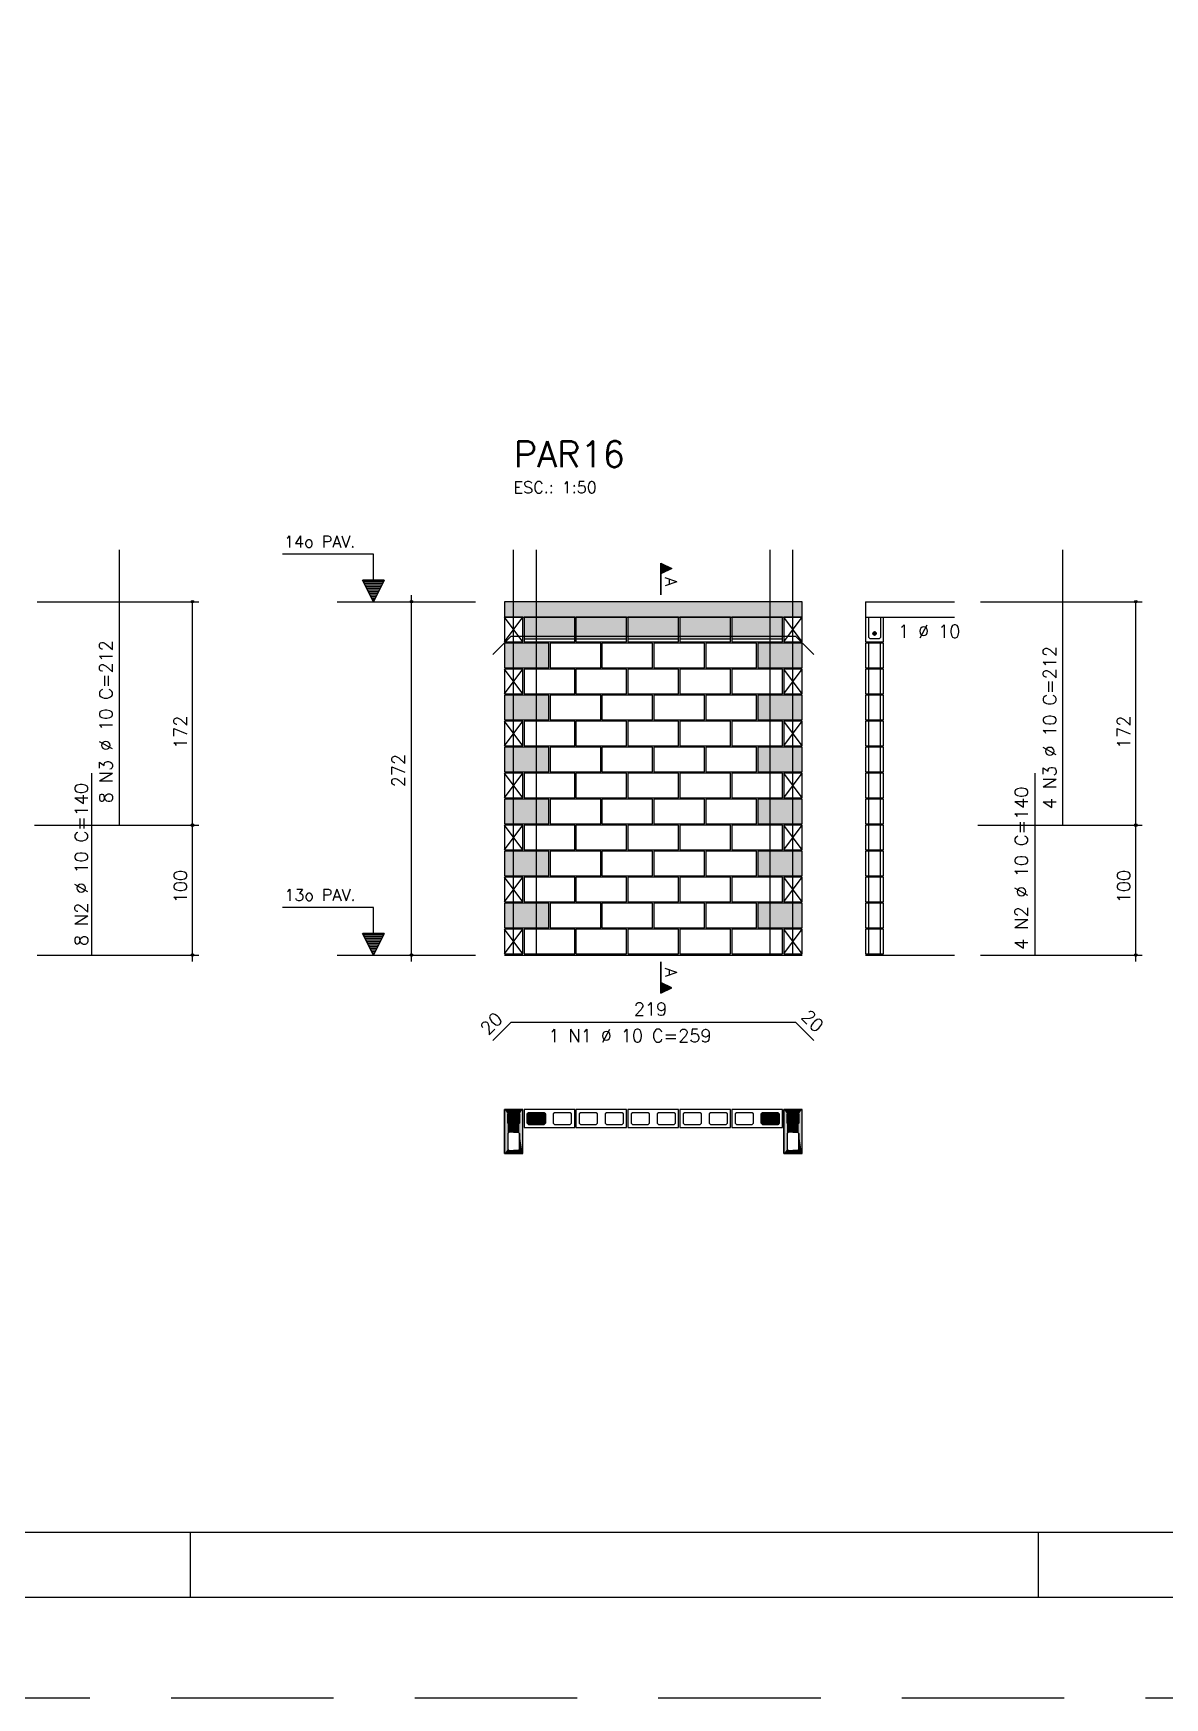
# Model space of a CAD drawing. Extents: x -1 to 122, y -1 to 61.
# Drawn here: x 45.56 to 62.98, y -1.45 to 24.17 of the extents above; entities that cross this region are included whole.
import ezdxf

# ---------------------------------------------------------------- set-up
doc = ezdxf.new("R2010")
doc.units = 0
doc.header["$MEASUREMENT"] = 0
doc.linetypes.add('HIDDEN', pattern=[0.375, 0.25, -0.125])
doc.layers.get('0').update_dxf_attribs({"linetype": 'CONTINUOUS'})
doc.layers.get('Defpoints').update_dxf_attribs({"linetype": 'CONTINUOUS'})
for name, color, linetype in [('ARQ_FOLHA', 7, 'CONTINUOUS'), ('PENA_01', 1, 'CONTINUOUS'), ('PENA_02', 2, 'CONTINUOUS'), ('PENA_03', 3, 'CONTINUOUS'), ('PENA_05', 5, 'CONTINUOUS'), ('PENA_06', 6, 'CONTINUOUS'), ('PENA_09', 254, 'CONTINUOUS'), ('PENA_11', 252, 'CONTINUOUS'), ('PENA_21', 100, 'CONTINUOUS')]:
    doc.layers.add(name, color=color, linetype=linetype)
doc.styles.get("Standard").update_dxf_attribs({"font": 'ROMANS.SHX'})

# ---------------------------------------------------------------- blocks, each defined once
blk = doc.blocks.new('FOLHA A1+1 - 1102 X 594')
at = {"layer": 'ARQ_FOLHA', "color": 1}
for p, q in [((-718, 0), (-718, 10)), ((-587.5, 0), (-587.5, 10))]:
    blk.add_line(p, q, dxfattribs=at)
for points in [[(-1189, 0), (0, 0), (0, 594), (-1189, 594)], [(-1164, 10), (-10, 10), (-10, 584), (-1164, 584)]]:
    blk.add_lwpolyline(points, close=True, dxfattribs=at)
at = {"layer": 'Defpoints', "color": 8, "linetype": 'HIDDEN', "ltscale": 100}
blk.add_lwpolyline([(-1208.5, 609.5), (-1208.5, -15.5), (19.5, -15.5), (19.5, 609.5)], close=True, dxfattribs=at)

msp = doc.modelspace()

# ---------------------------------------------------------------- linework, layer by layer
at = {"layer": 'PENA_01', "linetype": 'Continuous'}
for p, q in [((50.241, 15.424), (52.372, 15.424)), ((53.119, 14.854), (53.899, 14.854)), ((53.919, 14.854), (54.699, 14.854)), ((54.719, 14.854), (55.499, 14.854)), ((55.519, 14.854), (56.299, 14.854)), ((56.319, 14.854), (57.099, 14.854)), ((50.241, 9.984), (52.372, 9.984))]:
    msp.add_line(p, q, dxfattribs=at)
for points in [[(52.869, 7.537), (52.869, 7.397), (52.889, 7.377), (53.029, 7.377), (53.049, 7.397), (53.049, 7.537), (53.029, 7.557), (52.889, 7.557), (52.869, 7.537)], [(53.449, 7.537), (53.429, 7.557), (53.189, 7.557), (53.169, 7.537), (53.169, 7.397), (53.189, 7.377), (53.429, 7.377), (53.449, 7.397), (53.449, 7.537)], [(53.849, 7.537), (53.829, 7.557), (53.589, 7.557), (53.569, 7.537), (53.569, 7.397), (53.589, 7.377), (53.829, 7.377), (53.849, 7.397), (53.849, 7.537)], [(54.249, 7.537), (54.229, 7.557), (53.989, 7.557), (53.969, 7.537), (53.969, 7.397), (53.989, 7.377), (54.229, 7.377), (54.249, 7.397), (54.249, 7.537)], [(54.649, 7.537), (54.629, 7.557), (54.389, 7.557), (54.369, 7.537), (54.369, 7.397), (54.389, 7.377), (54.629, 7.377), (54.649, 7.397), (54.649, 7.537)], [(55.049, 7.537), (55.029, 7.557), (54.789, 7.557), (54.769, 7.537), (54.769, 7.397), (54.789, 7.377), (55.029, 7.377), (55.049, 7.397), (55.049, 7.537)], [(55.449, 7.537), (55.429, 7.557), (55.189, 7.557), (55.169, 7.537), (55.169, 7.397), (55.189, 7.377), (55.429, 7.377), (55.449, 7.397), (55.449, 7.537)], [(55.849, 7.537), (55.829, 7.557), (55.589, 7.557), (55.569, 7.537), (55.569, 7.397), (55.589, 7.377), (55.829, 7.377), (55.849, 7.397), (55.849, 7.537)], [(56.249, 7.537), (56.229, 7.557), (55.989, 7.557), (55.969, 7.537), (55.969, 7.397), (55.989, 7.377), (56.229, 7.377), (56.249, 7.397), (56.249, 7.537)], [(56.649, 7.537), (56.629, 7.557), (56.389, 7.557), (56.369, 7.537), (56.369, 7.397), (56.389, 7.377), (56.629, 7.377), (56.649, 7.397), (56.649, 7.537)], [(57.049, 7.537), (57.029, 7.557), (56.789, 7.557), (56.769, 7.537), (56.769, 7.397), (56.789, 7.377), (57.029, 7.377), (57.049, 7.397), (57.049, 7.537)], [(57.169, 7.537), (57.169, 7.397), (57.189, 7.377), (57.329, 7.377), (57.349, 7.397), (57.349, 7.537), (57.329, 7.557), (57.189, 7.557), (57.169, 7.537)], [(52.869, 7.237), (52.869, 6.997), (52.889, 6.977), (53.029, 6.977), (53.049, 6.997), (53.049, 7.237), (53.029, 7.257), (52.889, 7.257), (52.869, 7.237)], [(57.169, 7.237), (57.169, 6.997), (57.189, 6.977), (57.329, 6.977), (57.349, 6.997), (57.349, 7.237), (57.329, 7.257), (57.189, 7.257), (57.169, 7.237)]]:
    msp.add_lwpolyline(points, dxfattribs=at)
at = {"layer": 'PENA_02', "linetype": 'Continuous'}
for p, q in [((53.099, 15.184), (52.819, 15.184)), ((52.819, 15.184), (52.819, 14.804)), ((53.099, 14.804), (53.099, 15.184)), ((57.399, 15.184), (57.119, 15.184)), ((57.119, 15.184), (57.119, 14.804)), ((57.399, 14.804), (57.399, 15.184)), ((52.819, 14.804), (53.099, 14.804)), ((57.119, 14.804), (57.399, 14.804)), ((53.099, 14.384), (52.819, 14.384)), ((52.819, 14.384), (52.819, 14.004)), ((53.099, 14.004), (53.099, 14.384)), ((57.399, 14.384), (57.119, 14.384)), ((57.119, 14.384), (57.119, 14.004)), ((57.399, 14.004), (57.399, 14.384)), ((52.819, 14.004), (53.099, 14.004)), ((57.119, 14.004), (57.399, 14.004)), ((53.099, 13.584), (52.819, 13.584)), ((52.819, 13.584), (52.819, 13.204)), ((53.099, 13.204), (53.099, 13.584)), ((57.399, 13.584), (57.119, 13.584)), ((57.119, 13.584), (57.119, 13.204)), ((57.399, 13.204), (57.399, 13.584)), ((52.819, 13.204), (53.099, 13.204)), ((57.119, 13.204), (57.399, 13.204)), ((53.099, 12.784), (52.819, 12.784)), ((52.819, 12.784), (52.819, 12.404)), ((53.099, 12.404), (53.099, 12.784)), ((57.399, 12.784), (57.119, 12.784)), ((57.119, 12.784), (57.119, 12.404)), ((57.399, 12.404), (57.399, 12.784)), ((52.819, 12.404), (53.099, 12.404)), ((57.119, 12.404), (57.399, 12.404)), ((53.099, 11.984), (52.819, 11.984)), ((52.819, 11.984), (52.819, 11.604)), ((53.099, 11.604), (53.099, 11.984)), ((57.399, 11.984), (57.119, 11.984)), ((57.119, 11.984), (57.119, 11.604)), ((57.399, 11.604), (57.399, 11.984)), ((52.819, 11.604), (53.099, 11.604)), ((57.119, 11.604), (57.399, 11.604)), ((53.099, 11.184), (52.819, 11.184)), ((52.819, 11.184), (52.819, 10.804)), ((53.099, 10.804), (53.099, 11.184)), ((57.399, 11.184), (57.119, 11.184)), ((57.119, 11.184), (57.119, 10.804)), ((57.399, 10.804), (57.399, 11.184)), ((52.819, 10.804), (53.099, 10.804)), ((57.119, 10.804), (57.399, 10.804)), ((53.099, 10.384), (52.819, 10.384)), ((52.819, 10.384), (52.819, 10.004)), ((53.099, 10.004), (53.099, 10.384)), ((57.399, 10.384), (57.119, 10.384)), ((57.119, 10.384), (57.119, 10.004)), ((57.399, 10.004), (57.399, 10.384)), ((52.819, 10.004), (53.099, 10.004)), ((57.119, 10.004), (57.399, 10.004)), ((52.819, 9.984), (57.399, 9.984))]:
    msp.add_line(p, q, dxfattribs=at)
for points in [[(52.819, 15.184), (57.399, 15.184), (57.399, 15.424), (52.819, 15.424), (52.819, 15.184)], [(53.119, 14.804), (53.899, 14.804), (53.899, 15.184), (53.119, 15.184), (53.119, 14.804)], [(53.919, 14.804), (54.699, 14.804), (54.699, 15.184), (53.919, 15.184), (53.919, 14.804)], [(54.719, 14.804), (55.499, 14.804), (55.499, 15.184), (54.719, 15.184), (54.719, 14.804)], [(55.519, 14.804), (56.299, 14.804), (56.299, 15.184), (55.519, 15.184), (55.519, 14.804)], [(56.319, 14.804), (57.099, 14.804), (57.099, 15.184), (56.319, 15.184), (56.319, 14.804)], [(52.819, 14.404), (53.499, 14.404), (53.499, 14.784), (52.819, 14.784), (52.819, 14.404)], [(53.519, 14.404), (54.299, 14.404), (54.299, 14.784), (53.519, 14.784), (53.519, 14.404)], [(54.319, 14.404), (55.099, 14.404), (55.099, 14.784), (54.319, 14.784), (54.319, 14.404)], [(55.119, 14.404), (55.899, 14.404), (55.899, 14.784), (55.119, 14.784), (55.119, 14.404)], [(55.919, 14.404), (56.699, 14.404), (56.699, 14.784), (55.919, 14.784), (55.919, 14.404)], [(56.719, 14.404), (57.399, 14.404), (57.399, 14.784), (56.719, 14.784), (56.719, 14.404)], [(53.119, 14.004), (53.899, 14.004), (53.899, 14.384), (53.119, 14.384), (53.119, 14.004)], [(53.919, 14.004), (54.699, 14.004), (54.699, 14.384), (53.919, 14.384), (53.919, 14.004)], [(54.719, 14.004), (55.499, 14.004), (55.499, 14.384), (54.719, 14.384), (54.719, 14.004)], [(55.519, 14.004), (56.299, 14.004), (56.299, 14.384), (55.519, 14.384), (55.519, 14.004)], [(56.319, 14.004), (57.099, 14.004), (57.099, 14.384), (56.319, 14.384), (56.319, 14.004)], [(52.819, 13.604), (53.499, 13.604), (53.499, 13.984), (52.819, 13.984), (52.819, 13.604)], [(53.519, 13.604), (54.299, 13.604), (54.299, 13.984), (53.519, 13.984), (53.519, 13.604)], [(54.319, 13.604), (55.099, 13.604), (55.099, 13.984), (54.319, 13.984), (54.319, 13.604)], [(55.119, 13.604), (55.899, 13.604), (55.899, 13.984), (55.119, 13.984), (55.119, 13.604)], [(55.919, 13.604), (56.699, 13.604), (56.699, 13.984), (55.919, 13.984), (55.919, 13.604)], [(56.719, 13.604), (57.399, 13.604), (57.399, 13.984), (56.719, 13.984), (56.719, 13.604)], [(53.119, 13.204), (53.899, 13.204), (53.899, 13.584), (53.119, 13.584), (53.119, 13.204)], [(53.919, 13.204), (54.699, 13.204), (54.699, 13.584), (53.919, 13.584), (53.919, 13.204)], [(54.719, 13.204), (55.499, 13.204), (55.499, 13.584), (54.719, 13.584), (54.719, 13.204)], [(55.519, 13.204), (56.299, 13.204), (56.299, 13.584), (55.519, 13.584), (55.519, 13.204)], [(56.319, 13.204), (57.099, 13.204), (57.099, 13.584), (56.319, 13.584), (56.319, 13.204)], [(52.819, 12.804), (53.499, 12.804), (53.499, 13.184), (52.819, 13.184), (52.819, 12.804)], [(53.519, 12.804), (54.299, 12.804), (54.299, 13.184), (53.519, 13.184), (53.519, 12.804)], [(54.319, 12.804), (55.099, 12.804), (55.099, 13.184), (54.319, 13.184), (54.319, 12.804)], [(55.119, 12.804), (55.899, 12.804), (55.899, 13.184), (55.119, 13.184), (55.119, 12.804)], [(55.919, 12.804), (56.699, 12.804), (56.699, 13.184), (55.919, 13.184), (55.919, 12.804)], [(56.719, 12.804), (57.399, 12.804), (57.399, 13.184), (56.719, 13.184), (56.719, 12.804)], [(53.119, 12.404), (53.899, 12.404), (53.899, 12.784), (53.119, 12.784), (53.119, 12.404)], [(53.919, 12.404), (54.699, 12.404), (54.699, 12.784), (53.919, 12.784), (53.919, 12.404)], [(54.719, 12.404), (55.499, 12.404), (55.499, 12.784), (54.719, 12.784), (54.719, 12.404)], [(55.519, 12.404), (56.299, 12.404), (56.299, 12.784), (55.519, 12.784), (55.519, 12.404)], [(56.319, 12.404), (57.099, 12.404), (57.099, 12.784), (56.319, 12.784), (56.319, 12.404)], [(52.819, 12.004), (53.499, 12.004), (53.499, 12.384), (52.819, 12.384), (52.819, 12.004)], [(53.519, 12.004), (54.299, 12.004), (54.299, 12.384), (53.519, 12.384), (53.519, 12.004)], [(54.319, 12.004), (55.099, 12.004), (55.099, 12.384), (54.319, 12.384), (54.319, 12.004)], [(55.119, 12.004), (55.899, 12.004), (55.899, 12.384), (55.119, 12.384), (55.119, 12.004)], [(55.919, 12.004), (56.699, 12.004), (56.699, 12.384), (55.919, 12.384), (55.919, 12.004)], [(56.719, 12.004), (57.399, 12.004), (57.399, 12.384), (56.719, 12.384), (56.719, 12.004)], [(53.119, 11.604), (53.899, 11.604), (53.899, 11.984), (53.119, 11.984), (53.119, 11.604)], [(53.919, 11.604), (54.699, 11.604), (54.699, 11.984), (53.919, 11.984), (53.919, 11.604)], [(54.719, 11.604), (55.499, 11.604), (55.499, 11.984), (54.719, 11.984), (54.719, 11.604)], [(55.519, 11.604), (56.299, 11.604), (56.299, 11.984), (55.519, 11.984), (55.519, 11.604)], [(56.319, 11.604), (57.099, 11.604), (57.099, 11.984), (56.319, 11.984), (56.319, 11.604)], [(52.819, 11.204), (53.499, 11.204), (53.499, 11.584), (52.819, 11.584), (52.819, 11.204)], [(53.519, 11.204), (54.299, 11.204), (54.299, 11.584), (53.519, 11.584), (53.519, 11.204)], [(54.319, 11.204), (55.099, 11.204), (55.099, 11.584), (54.319, 11.584), (54.319, 11.204)], [(55.119, 11.204), (55.899, 11.204), (55.899, 11.584), (55.119, 11.584), (55.119, 11.204)], [(55.919, 11.204), (56.699, 11.204), (56.699, 11.584), (55.919, 11.584), (55.919, 11.204)], [(56.719, 11.204), (57.399, 11.204), (57.399, 11.584), (56.719, 11.584), (56.719, 11.204)], [(53.119, 10.804), (53.899, 10.804), (53.899, 11.184), (53.119, 11.184), (53.119, 10.804)], [(53.919, 10.804), (54.699, 10.804), (54.699, 11.184), (53.919, 11.184), (53.919, 10.804)], [(54.719, 10.804), (55.499, 10.804), (55.499, 11.184), (54.719, 11.184), (54.719, 10.804)], [(55.519, 10.804), (56.299, 10.804), (56.299, 11.184), (55.519, 11.184), (55.519, 10.804)], [(56.319, 10.804), (57.099, 10.804), (57.099, 11.184), (56.319, 11.184), (56.319, 10.804)], [(52.819, 10.404), (53.499, 10.404), (53.499, 10.784), (52.819, 10.784), (52.819, 10.404)], [(53.519, 10.404), (54.299, 10.404), (54.299, 10.784), (53.519, 10.784), (53.519, 10.404)], [(54.319, 10.404), (55.099, 10.404), (55.099, 10.784), (54.319, 10.784), (54.319, 10.404)], [(55.119, 10.404), (55.899, 10.404), (55.899, 10.784), (55.119, 10.784), (55.119, 10.404)], [(55.919, 10.404), (56.699, 10.404), (56.699, 10.784), (55.919, 10.784), (55.919, 10.404)], [(56.719, 10.404), (57.399, 10.404), (57.399, 10.784), (56.719, 10.784), (56.719, 10.404)], [(53.119, 10.004), (53.899, 10.004), (53.899, 10.384), (53.119, 10.384), (53.119, 10.004)], [(53.919, 10.004), (54.699, 10.004), (54.699, 10.384), (53.919, 10.384), (53.919, 10.004)], [(54.719, 10.004), (55.499, 10.004), (55.499, 10.384), (54.719, 10.384), (54.719, 10.004)], [(55.519, 10.004), (56.299, 10.004), (56.299, 10.384), (55.519, 10.384), (55.519, 10.004)], [(56.319, 10.004), (57.099, 10.004), (57.099, 10.384), (56.319, 10.384), (56.319, 10.004)], [(52.819, 7.607), (52.819, 6.927), (53.099, 6.927), (53.099, 7.607), (52.819, 7.607)], [(53.899, 7.607), (53.119, 7.607), (53.119, 7.327), (53.899, 7.327), (53.899, 7.607)], [(54.699, 7.607), (53.919, 7.607), (53.919, 7.327), (54.699, 7.327), (54.699, 7.607)], [(55.499, 7.607), (54.719, 7.607), (54.719, 7.327), (55.499, 7.327), (55.499, 7.607)], [(56.299, 7.607), (55.519, 7.607), (55.519, 7.327), (56.299, 7.327), (56.299, 7.607)], [(57.099, 7.607), (56.319, 7.607), (56.319, 7.327), (57.099, 7.327), (57.099, 7.607)], [(57.119, 7.607), (57.119, 6.927), (57.399, 6.927), (57.399, 7.607), (57.119, 7.607)]]:
    msp.add_lwpolyline(points, dxfattribs=at)
for centre, radius in [((48.014, 15.424), 0.02), ((48.014, 15.424), 0.01), ((51.387, 15.424), 0.02), ((51.387, 15.424), 0.01), ((62.535, 15.424), 0.02), ((62.535, 15.424), 0.01), ((48.014, 11.984), 0.02), ((48.014, 11.984), 0.01), ((62.535, 11.984), 0.02), ((62.535, 11.984), 0.01), ((48.014, 9.984), 0.02), ((48.014, 9.984), 0.01), ((51.387, 9.984), 0.02), ((51.387, 9.984), 0.01), ((62.535, 9.984), 0.02), ((62.535, 9.984), 0.01)]:
    msp.add_circle(centre, radius, dxfattribs=at)
at = {"layer": 'PENA_03', "linetype": 'Continuous'}
for p, q in [((50.8, 16.156), (49.4, 16.156)), ((50.8, 15.756), (50.8, 16.156)), ((50.801, 15.756), (50.801, 16.157)), ((55.226, 15.531), (55.226, 16.017)), ((55.226, 16.017), (55.392, 15.934)), ((55.227, 16.016), (55.227, 15.852)), ((55.227, 16.016), (55.391, 15.934)), ((55.391, 15.934), (55.227, 15.852)), ((55.392, 15.934), (55.227, 15.852)), ((55.239, 16.011), (55.239, 15.858)), ((55.252, 16.004), (55.252, 15.864)), ((55.265, 15.998), (55.265, 15.87)), ((55.277, 15.992), (55.277, 15.877)), ((55.29, 15.985), (55.29, 15.883)), ((55.303, 15.979), (55.303, 15.89)), ((55.316, 15.973), (55.316, 15.896)), ((55.328, 15.966), (55.328, 15.902)), ((55.341, 15.96), (55.341, 15.909)), ((55.354, 15.953), (55.354, 15.915)), ((55.367, 15.947), (55.367, 15.921)), ((55.379, 15.941), (55.379, 15.928)), ((50.801, 15.424), (50.635, 15.756)), ((50.635, 15.756), (50.8, 15.756)), ((50.801, 15.427), (50.637, 15.755)), ((50.964, 15.755), (50.637, 15.755)), ((50.954, 15.731), (50.648, 15.731)), ((50.941, 15.705), (50.66, 15.705)), ((50.928, 15.679), (50.673, 15.679)), ((50.916, 15.654), (50.686, 15.654)), ((50.967, 15.756), (50.801, 15.424)), ((50.801, 15.756), (50.967, 15.756)), ((50.964, 15.755), (50.801, 15.427)), ((55.227, 15.852), (55.227, 15.531)), ((45.625, 15.424), (48.114, 15.424)), ((48.014, 9.884), (48.014, 15.424)), ((50.903, 15.628), (50.699, 15.628)), ((50.89, 15.603), (50.711, 15.603)), ((50.877, 15.577), (50.724, 15.577)), ((50.865, 15.552), (50.737, 15.552)), ((50.852, 15.526), (50.75, 15.526)), ((50.839, 15.501), (50.762, 15.501)), ((50.826, 15.475), (50.775, 15.475)), ((50.813, 15.45), (50.788, 15.45)), ((51.387, 9.884), (51.387, 15.524)), ((58.375, 15.424), (58.375, 14.804)), ((58.375, 15.424), (59.746, 15.424)), ((60.146, 15.424), (62.635, 15.424)), ((62.535, 9.884), (62.535, 15.424)), ((52.819, 14.804), (53.099, 15.184)), ((53.099, 14.804), (52.819, 15.184)), ((57.119, 14.804), (57.399, 15.184)), ((57.399, 14.804), (57.119, 15.184)), ((58.375, 15.184), (59.746, 15.184)), ((58.425, 14.404), (58.425, 14.784)), ((58.605, 14.404), (58.605, 14.784)), ((52.819, 14.004), (53.099, 14.384)), ((53.099, 14.004), (52.819, 14.384)), ((57.119, 14.004), (57.399, 14.384)), ((57.399, 14.004), (57.119, 14.384)), ((58.425, 14.004), (58.425, 14.384)), ((58.605, 14.004), (58.605, 14.384)), ((58.425, 13.604), (58.425, 13.984)), ((58.605, 13.604), (58.605, 13.984)), ((52.819, 13.204), (53.099, 13.584)), ((53.099, 13.204), (52.819, 13.584)), ((57.119, 13.204), (57.399, 13.584)), ((57.399, 13.204), (57.119, 13.584)), ((58.425, 13.204), (58.425, 13.584)), ((58.605, 13.204), (58.605, 13.584)), ((58.425, 12.804), (58.425, 13.184)), ((58.605, 12.804), (58.605, 13.184)), ((52.819, 12.404), (53.099, 12.784)), ((53.099, 12.404), (52.819, 12.784)), ((57.119, 12.404), (57.399, 12.784)), ((57.399, 12.404), (57.119, 12.784)), ((58.425, 12.404), (58.425, 12.784)), ((58.605, 12.404), (58.605, 12.784)), ((58.425, 12.004), (58.425, 12.384)), ((58.605, 12.004), (58.605, 12.384)), ((45.583, 11.984), (48.114, 11.984)), ((52.819, 11.604), (53.099, 11.984)), ((53.099, 11.604), (52.819, 11.984)), ((57.119, 11.604), (57.399, 11.984)), ((57.399, 11.604), (57.119, 11.984)), ((58.425, 11.604), (58.425, 11.984)), ((58.605, 11.604), (58.605, 11.984)), ((60.104, 11.984), (62.635, 11.984)), ((58.425, 11.204), (58.425, 11.584)), ((58.605, 11.204), (58.605, 11.584)), ((52.819, 10.804), (53.099, 11.184)), ((53.099, 10.804), (52.819, 11.184)), ((57.119, 10.804), (57.399, 11.184)), ((57.399, 10.804), (57.119, 11.184)), ((58.425, 10.804), (58.425, 11.184)), ((58.605, 10.804), (58.605, 11.184)), ((58.425, 10.404), (58.425, 10.784)), ((58.605, 10.404), (58.605, 10.784)), ((50.8, 10.716), (49.4, 10.716)), ((50.8, 10.316), (50.8, 10.716)), ((50.801, 10.316), (50.801, 10.717)), ((50.801, 9.984), (50.635, 10.316)), ((50.635, 10.316), (50.8, 10.316)), ((50.801, 9.987), (50.637, 10.315)), ((50.964, 10.315), (50.637, 10.315)), ((50.954, 10.291), (50.648, 10.291)), ((50.941, 10.265), (50.66, 10.265)), ((50.967, 10.316), (50.801, 9.984)), ((50.801, 10.316), (50.967, 10.316)), ((50.964, 10.315), (50.801, 9.987)), ((52.819, 10.004), (53.099, 10.384)), ((53.099, 10.004), (52.819, 10.384)), ((57.119, 10.004), (57.399, 10.384)), ((57.399, 10.004), (57.119, 10.384)), ((58.425, 10.004), (58.425, 10.384)), ((58.605, 10.004), (58.605, 10.384)), ((50.928, 10.239), (50.673, 10.239)), ((50.916, 10.214), (50.686, 10.214)), ((50.903, 10.188), (50.699, 10.188)), ((50.89, 10.163), (50.711, 10.163)), ((50.877, 10.137), (50.724, 10.137)), ((50.865, 10.112), (50.737, 10.112)), ((50.852, 10.086), (50.75, 10.086)), ((50.839, 10.061), (50.762, 10.061)), ((50.826, 10.035), (50.775, 10.035)), ((50.813, 10.01), (50.788, 10.01)), ((45.625, 9.984), (48.114, 9.984)), ((55.226, 9.882), (55.226, 9.396)), ((55.227, 9.561), (55.227, 9.882)), ((58.375, 9.984), (59.746, 9.984)), ((60.146, 9.984), (62.635, 9.984)), ((55.227, 9.397), (55.227, 9.561)), ((55.391, 9.479), (55.227, 9.561)), ((55.392, 9.479), (55.227, 9.561)), ((55.239, 9.402), (55.239, 9.555)), ((55.252, 9.409), (55.252, 9.549)), ((55.265, 9.415), (55.265, 9.543)), ((55.277, 9.421), (55.277, 9.536)), ((55.29, 9.428), (55.29, 9.53)), ((55.303, 9.434), (55.303, 9.524)), ((55.316, 9.441), (55.316, 9.517)), ((55.328, 9.447), (55.328, 9.511)), ((55.341, 9.453), (55.341, 9.504)), ((55.354, 9.46), (55.354, 9.498)), ((55.367, 9.466), (55.367, 9.492)), ((55.379, 9.472), (55.379, 9.485)), ((55.226, 9.396), (55.392, 9.479)), ((55.227, 9.397), (55.391, 9.479))]:
    msp.add_line(p, q, dxfattribs=at)
for points in [[(58.375, 14.804), (58.655, 14.804), (58.655, 15.184)], [(58.605, 15.184), (58.605, 14.874), (58.585, 14.854), (58.445, 14.854), (58.425, 14.874), (58.425, 15.184)], [(58.54, 14.935), (58.537, 14.945), (58.531, 14.954), (58.522, 14.959), (58.512, 14.96), (58.502, 14.957), (58.494, 14.95), (58.49, 14.94), (58.49, 14.93), (58.494, 14.921), (58.502, 14.914), (58.512, 14.91), (58.522, 14.911), (58.531, 14.917), (58.537, 14.925), (58.54, 14.935)], [(58.375, 14.404), (58.655, 14.404), (58.655, 14.784), (58.375, 14.784), (58.375, 14.404)], [(58.375, 14.004), (58.655, 14.004), (58.655, 14.384), (58.375, 14.384), (58.375, 14.004)], [(58.375, 13.604), (58.655, 13.604), (58.655, 13.984), (58.375, 13.984), (58.375, 13.604)], [(58.375, 13.204), (58.655, 13.204), (58.655, 13.584), (58.375, 13.584), (58.375, 13.204)], [(58.375, 12.804), (58.655, 12.804), (58.655, 13.184), (58.375, 13.184), (58.375, 12.804)], [(58.375, 12.404), (58.655, 12.404), (58.655, 12.784), (58.375, 12.784), (58.375, 12.404)], [(58.375, 12.004), (58.655, 12.004), (58.655, 12.384), (58.375, 12.384), (58.375, 12.004)], [(58.375, 11.604), (58.655, 11.604), (58.655, 11.984), (58.375, 11.984), (58.375, 11.604)], [(58.375, 11.204), (58.655, 11.204), (58.655, 11.584), (58.375, 11.584), (58.375, 11.204)], [(58.375, 10.804), (58.655, 10.804), (58.655, 11.184), (58.375, 11.184), (58.375, 10.804)], [(58.375, 10.404), (58.655, 10.404), (58.655, 10.784), (58.375, 10.784), (58.375, 10.404)], [(58.375, 10.004), (58.655, 10.004), (58.655, 10.384), (58.375, 10.384), (58.375, 10.004)], [(53.029, 7.557), (53.049, 7.537), (53.049, 7.397), (53.029, 7.377), (52.889, 7.377), (52.869, 7.397), (52.869, 7.537), (52.889, 7.557), (53.029, 7.557)], [(53.449, 7.397), (53.429, 7.377), (53.189, 7.377), (53.169, 7.397), (53.169, 7.537), (53.189, 7.557), (53.429, 7.557), (53.449, 7.537), (53.449, 7.397)], [(57.049, 7.397), (57.029, 7.377), (56.789, 7.377), (56.769, 7.397), (56.769, 7.537), (56.789, 7.557), (57.029, 7.557), (57.049, 7.537), (57.049, 7.397)], [(57.329, 7.557), (57.349, 7.537), (57.349, 7.397), (57.329, 7.377), (57.189, 7.377), (57.169, 7.397), (57.169, 7.537), (57.189, 7.557), (57.329, 7.557)]]:
    msp.add_lwpolyline(points, dxfattribs=at)
for centre, radius in [((58.515, 14.935), 0.025), ((52.959, 7.467), 0.04), ((53.309, 7.467), 0.04), ((56.909, 7.467), 0.04), ((57.259, 7.467), 0.04)]:
    msp.add_circle(centre, radius, dxfattribs=at)
for points in [[(58.54, 14.935), (58.494, 14.95), (58.49, 14.94)], [(58.54, 14.935), (58.49, 14.94), (58.49, 14.93)], [(58.54, 14.935), (58.49, 14.93), (58.494, 14.921)], [(58.54, 14.935), (58.502, 14.957), (58.491, 14.944)], [(58.54, 14.935), (58.491, 14.944), (58.491, 14.927)], [(58.54, 14.935), (58.491, 14.927), (58.502, 14.914)], [(58.54, 14.935), (58.502, 14.957), (58.494, 14.95)], [(58.54, 14.935), (58.494, 14.921), (58.502, 14.914)], [(58.54, 14.935), (58.519, 14.96), (58.502, 14.957)], [(58.54, 14.935), (58.512, 14.96), (58.502, 14.957)], [(58.54, 14.935), (58.502, 14.914), (58.519, 14.911)], [(58.54, 14.935), (58.502, 14.914), (58.512, 14.91)], [(58.54, 14.935), (58.522, 14.959), (58.512, 14.96)], [(58.54, 14.935), (58.512, 14.91), (58.522, 14.911)], [(58.54, 14.935), (58.534, 14.951), (58.519, 14.96)], [(58.54, 14.935), (58.519, 14.911), (58.534, 14.919)], [(58.54, 14.935), (58.531, 14.954), (58.522, 14.959)], [(58.54, 14.935), (58.522, 14.911), (58.531, 14.917)], [(58.54, 14.935), (58.537, 14.945), (58.531, 14.954)], [(58.54, 14.935), (58.531, 14.917), (58.537, 14.925)], [(58.54, 14.935), (58.534, 14.919), (58.54, 14.935)], [(58.54, 14.935), (58.537, 14.925), (58.54, 14.935)], [(52.999, 7.467), (52.939, 7.502), (52.922, 7.481)], [(52.999, 7.467), (52.922, 7.481), (52.922, 7.453)], [(52.999, 7.467), (52.922, 7.453), (52.939, 7.432)], [(52.999, 7.467), (52.966, 7.506), (52.939, 7.502)], [(52.999, 7.467), (52.939, 7.432), (52.966, 7.428)], [(52.999, 7.467), (52.99, 7.493), (52.966, 7.506)], [(52.999, 7.467), (52.966, 7.428), (52.99, 7.441)], [(52.999, 7.467), (52.99, 7.441), (52.999, 7.467)], [(53.349, 7.467), (53.289, 7.502), (53.272, 7.481)], [(53.349, 7.467), (53.272, 7.481), (53.272, 7.453)], [(53.349, 7.467), (53.272, 7.453), (53.289, 7.432)], [(53.349, 7.467), (53.316, 7.506), (53.289, 7.502)], [(53.349, 7.467), (53.289, 7.432), (53.316, 7.428)], [(53.349, 7.467), (53.34, 7.493), (53.316, 7.506)], [(53.349, 7.467), (53.316, 7.428), (53.34, 7.441)], [(53.349, 7.467), (53.34, 7.441), (53.349, 7.467)], [(56.949, 7.467), (56.889, 7.502), (56.872, 7.481)], [(56.949, 7.467), (56.872, 7.481), (56.872, 7.453)], [(56.949, 7.467), (56.872, 7.453), (56.889, 7.432)], [(56.949, 7.467), (56.916, 7.506), (56.889, 7.502)], [(56.949, 7.467), (56.889, 7.432), (56.916, 7.428)], [(56.949, 7.467), (56.94, 7.493), (56.916, 7.506)], [(56.949, 7.467), (56.916, 7.428), (56.94, 7.441)], [(56.949, 7.467), (56.94, 7.441), (56.949, 7.467)], [(57.299, 7.467), (57.239, 7.502), (57.222, 7.481)], [(57.299, 7.467), (57.222, 7.481), (57.222, 7.453)], [(57.299, 7.467), (57.222, 7.453), (57.239, 7.432)], [(57.299, 7.467), (57.266, 7.506), (57.239, 7.502)], [(57.299, 7.467), (57.239, 7.432), (57.266, 7.428)], [(57.299, 7.467), (57.29, 7.493), (57.266, 7.506)], [(57.299, 7.467), (57.266, 7.428), (57.29, 7.441)], [(57.299, 7.467), (57.29, 7.441), (57.299, 7.467)]]:
    msp.add_solid(points, dxfattribs=at)
at = {"layer": 'PENA_05', "linetype": 'Continuous'}
for p, q in [((46.89, 11.981), (46.89, 16.224)), ((61.411, 11.981), (61.411, 16.224)), ((52.637, 14.611), (52.919, 14.894)), ((52.919, 14.894), (57.299, 14.894)), ((57.299, 14.894), (57.582, 14.611)), ((46.464, 9.984), (46.464, 12.784)), ((60.985, 9.984), (60.985, 12.784)), ((52.637, 8.668), (52.919, 8.95)), ((52.919, 8.95), (57.299, 8.951)), ((57.299, 8.951), (57.582, 8.668))]:
    msp.add_line(p, q, dxfattribs=at)
for points in [[(52.954, 16.224), (52.954, 9.984)], [(53.304, 16.224), (53.304, 9.984)], [(56.904, 16.224), (56.904, 9.984)], [(57.254, 16.224), (57.254, 9.984)]]:
    msp.add_lwpolyline(points, dxfattribs=at)
at = {"layer": 'PENA_09', "linetype": 'Continuous'}
for points in [[(53.119, 14.854), (53.899, 14.854), (53.899, 15.184), (53.119, 15.184), (53.119, 14.854)], [(53.919, 14.854), (54.699, 14.854), (54.699, 15.184), (53.919, 15.184), (53.919, 14.854)], [(54.719, 14.854), (55.499, 14.854), (55.499, 15.184), (54.719, 15.184), (54.719, 14.854)], [(55.519, 14.854), (56.299, 14.854), (56.299, 15.184), (55.519, 15.184), (55.519, 14.854)], [(56.319, 14.854), (57.099, 14.854), (57.099, 15.184), (56.319, 15.184), (56.319, 14.854)]]:
    msp.add_lwpolyline(points, dxfattribs=at)
for points in [[(53.119, 14.854), (53.899, 14.854), (53.899, 15.184)], [(53.119, 14.854), (53.899, 15.184), (53.119, 15.184)], [(53.119, 14.854), (53.119, 15.184), (53.119, 14.854)], [(53.919, 14.854), (54.699, 14.854), (54.699, 15.184)], [(53.919, 14.854), (54.699, 15.184), (53.919, 15.184)], [(53.919, 14.854), (53.919, 15.184), (53.919, 14.854)], [(54.719, 14.854), (55.499, 14.854), (55.499, 15.184)], [(54.719, 14.854), (55.499, 15.184), (54.719, 15.184)], [(54.719, 14.854), (54.719, 15.184), (54.719, 14.854)], [(55.519, 14.854), (56.299, 14.854), (56.299, 15.184)], [(55.519, 14.854), (56.299, 15.184), (55.519, 15.184)], [(55.519, 14.854), (55.519, 15.184), (55.519, 14.854)], [(56.319, 14.854), (57.099, 14.854), (57.099, 15.184)], [(56.319, 14.854), (57.099, 15.184), (56.319, 15.184)], [(56.319, 14.854), (56.319, 15.184), (56.319, 14.854)]]:
    msp.add_solid(points, dxfattribs=at)
at = {"layer": 'PENA_11', "linetype": 'Continuous'}
for points in [[(52.819, 15.184), (57.399, 15.184), (57.399, 15.424)], [(52.819, 15.184), (57.399, 15.424), (52.819, 15.424)], [(52.819, 15.184), (52.819, 15.424), (52.819, 15.184)], [(53.029, 7.557), (52.889, 7.377), (52.869, 7.397)], [(53.029, 7.557), (52.869, 7.397), (52.869, 7.537)], [(53.029, 7.557), (52.869, 7.537), (52.889, 7.557)], [(53.029, 7.557), (53.029, 7.377), (52.889, 7.377)], [(53.029, 7.557), (52.889, 7.557), (53.029, 7.557)], [(53.029, 7.557), (53.049, 7.537), (53.049, 7.397)], [(53.029, 7.557), (53.049, 7.397), (53.029, 7.377)], [(53.449, 7.397), (53.169, 7.537), (53.189, 7.557)], [(53.449, 7.397), (53.169, 7.397), (53.169, 7.537)], [(53.449, 7.397), (53.189, 7.557), (53.429, 7.557)], [(53.449, 7.397), (53.429, 7.557), (53.449, 7.537)], [(53.449, 7.397), (53.449, 7.537), (53.449, 7.397)], [(57.049, 7.397), (56.769, 7.537), (56.789, 7.557)], [(57.049, 7.397), (56.769, 7.397), (56.769, 7.537)], [(57.049, 7.397), (56.789, 7.557), (57.029, 7.557)], [(57.049, 7.397), (57.029, 7.557), (57.049, 7.537)], [(57.049, 7.397), (57.049, 7.537), (57.049, 7.397)], [(57.329, 7.557), (57.189, 7.377), (57.169, 7.397)], [(57.329, 7.557), (57.169, 7.397), (57.169, 7.537)], [(57.329, 7.557), (57.169, 7.537), (57.189, 7.557)], [(57.329, 7.557), (57.329, 7.377), (57.189, 7.377)], [(57.329, 7.557), (57.189, 7.557), (57.329, 7.557)], [(57.329, 7.557), (57.349, 7.537), (57.349, 7.397)], [(57.329, 7.557), (57.349, 7.397), (57.329, 7.377)], [(53.449, 7.397), (53.189, 7.377), (53.169, 7.397)], [(53.449, 7.397), (53.429, 7.377), (53.189, 7.377)], [(57.049, 7.397), (56.789, 7.377), (56.769, 7.397)], [(57.049, 7.397), (57.029, 7.377), (56.789, 7.377)]]:
    msp.add_solid(points, dxfattribs=at)
at = {"layer": 'PENA_21', "linetype": 'Continuous'}
for points in [[(52.819, 14.404), (53.499, 14.404), (53.499, 14.784), (52.819, 14.784), (52.819, 14.404)], [(56.719, 14.404), (57.399, 14.404), (57.399, 14.784), (56.719, 14.784), (56.719, 14.404)], [(52.819, 13.604), (53.499, 13.604), (53.499, 13.984), (52.819, 13.984), (52.819, 13.604)], [(56.719, 13.604), (57.399, 13.604), (57.399, 13.984), (56.719, 13.984), (56.719, 13.604)], [(52.819, 12.804), (53.499, 12.804), (53.499, 13.184), (52.819, 13.184), (52.819, 12.804)], [(56.719, 12.804), (57.399, 12.804), (57.399, 13.184), (56.719, 13.184), (56.719, 12.804)], [(52.819, 12.004), (53.499, 12.004), (53.499, 12.384), (52.819, 12.384), (52.819, 12.004)], [(56.719, 12.004), (57.399, 12.004), (57.399, 12.384), (56.719, 12.384), (56.719, 12.004)], [(52.819, 11.204), (53.499, 11.204), (53.499, 11.584), (52.819, 11.584), (52.819, 11.204)], [(56.719, 11.204), (57.399, 11.204), (57.399, 11.584), (56.719, 11.584), (56.719, 11.204)], [(52.819, 10.404), (53.499, 10.404), (53.499, 10.784), (52.819, 10.784), (52.819, 10.404)], [(56.719, 10.404), (57.399, 10.404), (57.399, 10.784), (56.719, 10.784), (56.719, 10.404)], [(52.959, 7.607), (52.959, 7.557), (52.889, 7.557), (52.869, 7.537), (52.869, 7.397), (52.889, 7.377), (52.959, 7.377), (52.959, 7.257), (52.889, 7.257), (52.869, 7.237), (52.869, 6.997), (52.889, 6.977), (52.959, 6.977), (52.959, 6.927), (52.819, 6.927), (52.819, 7.607), (52.959, 7.607)], [(52.959, 7.607), (52.959, 7.557), (53.029, 7.557), (53.049, 7.537), (53.049, 7.397), (53.029, 7.377), (52.959, 7.377), (52.959, 7.257), (53.029, 7.257), (53.049, 7.237), (53.049, 6.997), (53.029, 6.977), (52.959, 6.977), (52.959, 6.927), (53.099, 6.927), (53.099, 7.607), (52.959, 7.607)], [(57.259, 7.607), (57.259, 7.557), (57.189, 7.557), (57.169, 7.537), (57.169, 7.397), (57.189, 7.377), (57.259, 7.377), (57.259, 7.257), (57.189, 7.257), (57.169, 7.237), (57.169, 6.997), (57.189, 6.977), (57.259, 6.977), (57.259, 6.927), (57.119, 6.927), (57.119, 7.607), (57.259, 7.607)], [(57.259, 7.607), (57.259, 7.557), (57.329, 7.557), (57.349, 7.537), (57.349, 7.397), (57.329, 7.377), (57.259, 7.377), (57.259, 7.257), (57.329, 7.257), (57.349, 7.237), (57.349, 6.997), (57.329, 6.977), (57.259, 6.977), (57.259, 6.927), (57.399, 6.927), (57.399, 7.607), (57.259, 7.607)]]:
    msp.add_lwpolyline(points, dxfattribs=at)
for points in [[(52.819, 14.404), (53.499, 14.404), (53.499, 14.784)], [(52.819, 14.404), (53.499, 14.784), (52.819, 14.784)], [(52.819, 14.404), (52.819, 14.784), (52.819, 14.404)], [(56.719, 14.404), (57.399, 14.404), (57.399, 14.784)], [(56.719, 14.404), (57.399, 14.784), (56.719, 14.784)], [(56.719, 14.404), (56.719, 14.784), (56.719, 14.404)], [(52.819, 13.604), (53.499, 13.604), (53.499, 13.984)], [(52.819, 13.604), (53.499, 13.984), (52.819, 13.984)], [(52.819, 13.604), (52.819, 13.984), (52.819, 13.604)], [(56.719, 13.604), (57.399, 13.604), (57.399, 13.984)], [(56.719, 13.604), (57.399, 13.984), (56.719, 13.984)], [(56.719, 13.604), (56.719, 13.984), (56.719, 13.604)], [(52.819, 12.804), (53.499, 12.804), (53.499, 13.184)], [(52.819, 12.804), (53.499, 13.184), (52.819, 13.184)], [(52.819, 12.804), (52.819, 13.184), (52.819, 12.804)], [(56.719, 12.804), (57.399, 12.804), (57.399, 13.184)], [(56.719, 12.804), (57.399, 13.184), (56.719, 13.184)], [(56.719, 12.804), (56.719, 13.184), (56.719, 12.804)], [(52.819, 12.004), (53.499, 12.004), (53.499, 12.384)], [(52.819, 12.004), (53.499, 12.384), (52.819, 12.384)], [(52.819, 12.004), (52.819, 12.384), (52.819, 12.004)], [(56.719, 12.004), (57.399, 12.004), (57.399, 12.384)], [(56.719, 12.004), (57.399, 12.384), (56.719, 12.384)], [(56.719, 12.004), (56.719, 12.384), (56.719, 12.004)], [(52.819, 11.204), (53.499, 11.204), (53.499, 11.584)], [(52.819, 11.204), (53.499, 11.584), (52.819, 11.584)], [(52.819, 11.204), (52.819, 11.584), (52.819, 11.204)], [(56.719, 11.204), (57.399, 11.204), (57.399, 11.584)], [(56.719, 11.204), (57.399, 11.584), (56.719, 11.584)], [(56.719, 11.204), (56.719, 11.584), (56.719, 11.204)], [(52.819, 10.404), (53.499, 10.404), (53.499, 10.784)], [(52.819, 10.404), (53.499, 10.784), (52.819, 10.784)], [(52.819, 10.404), (52.819, 10.784), (52.819, 10.404)], [(56.719, 10.404), (57.399, 10.404), (57.399, 10.784)], [(56.719, 10.404), (57.399, 10.784), (56.719, 10.784)], [(56.719, 10.404), (56.719, 10.784), (56.719, 10.404)], [(52.889, 7.557), (52.869, 7.537), (52.819, 7.607)], [(52.889, 7.557), (52.819, 7.607), (52.959, 7.607)], [(52.819, 7.607), (52.869, 7.537), (52.819, 6.927)], [(52.819, 6.927), (52.869, 7.537), (52.869, 6.997)], [(52.869, 6.997), (52.869, 7.537), (52.869, 7.397)], [(52.889, 7.557), (52.959, 7.607), (52.959, 7.557)], [(53.099, 7.607), (52.959, 7.607), (53.029, 7.557)], [(53.029, 7.557), (52.959, 7.607), (52.959, 7.557)], [(53.049, 7.537), (53.099, 7.607), (53.029, 7.557)], [(53.099, 6.927), (53.099, 7.607), (53.049, 7.537)], [(53.049, 7.397), (53.099, 6.927), (53.049, 7.537)], [(57.189, 7.557), (57.169, 7.537), (57.119, 7.607)], [(57.189, 7.557), (57.119, 7.607), (57.259, 7.607)], [(57.119, 7.607), (57.169, 7.537), (57.119, 6.927)], [(57.119, 6.927), (57.169, 7.537), (57.169, 6.997)], [(57.169, 6.997), (57.169, 7.537), (57.169, 7.397)], [(57.189, 7.557), (57.259, 7.607), (57.259, 7.557)], [(57.399, 7.607), (57.259, 7.607), (57.329, 7.557)], [(57.329, 7.557), (57.259, 7.607), (57.259, 7.557)], [(57.349, 7.537), (57.399, 7.607), (57.329, 7.557)], [(57.399, 6.927), (57.399, 7.607), (57.349, 7.537)], [(57.349, 7.397), (57.399, 6.927), (57.349, 7.537)], [(52.869, 6.997), (52.869, 7.237), (52.869, 7.397)], [(52.889, 7.377), (52.869, 7.237), (52.869, 7.397)], [(52.889, 7.377), (52.889, 7.257), (52.869, 7.237)], [(52.959, 7.377), (52.889, 7.257), (52.889, 7.377)], [(52.959, 7.377), (52.959, 7.257), (52.889, 7.257)], [(52.959, 7.377), (53.029, 7.257), (53.029, 7.377)], [(52.959, 7.377), (52.959, 7.257), (53.029, 7.257)], [(53.029, 7.377), (53.049, 7.237), (53.049, 7.397)], [(53.029, 7.257), (53.049, 7.237), (53.029, 7.377)], [(53.049, 7.237), (53.099, 6.927), (53.049, 7.397)], [(53.049, 7.237), (53.049, 6.997), (53.099, 6.927)], [(57.169, 6.997), (57.169, 7.237), (57.169, 7.397)], [(57.189, 7.377), (57.169, 7.237), (57.169, 7.397)], [(57.189, 7.377), (57.189, 7.257), (57.169, 7.237)], [(57.259, 7.377), (57.189, 7.257), (57.189, 7.377)], [(57.259, 7.377), (57.259, 7.257), (57.189, 7.257)], [(57.259, 7.377), (57.329, 7.257), (57.329, 7.377)], [(57.259, 7.377), (57.259, 7.257), (57.329, 7.257)], [(57.329, 7.377), (57.349, 7.237), (57.349, 7.397)], [(57.329, 7.257), (57.349, 7.237), (57.329, 7.377)], [(57.349, 7.237), (57.399, 6.927), (57.349, 7.397)], [(57.349, 7.237), (57.349, 6.997), (57.399, 6.927)], [(52.889, 6.977), (52.819, 6.927), (52.869, 6.997)], [(52.959, 6.927), (52.819, 6.927), (52.889, 6.977)], [(52.959, 6.977), (52.959, 6.927), (52.889, 6.977)], [(53.029, 6.977), (52.959, 6.977), (53.099, 6.927)], [(52.959, 6.977), (52.959, 6.927), (53.099, 6.927)], [(53.049, 6.997), (53.029, 6.977), (53.099, 6.927)], [(57.189, 6.977), (57.119, 6.927), (57.169, 6.997)], [(57.259, 6.927), (57.119, 6.927), (57.189, 6.977)], [(57.259, 6.977), (57.259, 6.927), (57.189, 6.977)], [(57.329, 6.977), (57.259, 6.977), (57.399, 6.927)], [(57.259, 6.977), (57.259, 6.927), (57.399, 6.927)], [(57.349, 6.997), (57.329, 6.977), (57.399, 6.927)]]:
    msp.add_solid(points, dxfattribs=at)

# ---------------------------------------------------------------- block references
at = {"xscale": 0.09999999999999938, "yscale": 0.09999999999999938, "zscale": 0.09999999999999938}
msp.add_blockref('FOLHA A1+1 - 1102 X 594', (119.786, 0.1), dxfattribs=at)

# ---------------------------------------------------------------- texts
at = {"layer": 'PENA_03', "linetype": 'Continuous'}
for s, height, p in [('ESC.: 1:50', 0.18, (52.959, 17.094)), ('14o PAV.', 0.18, (49.426, 16.258)), ('1 %%c 10', 0.2, (58.876, 14.868)), ('13o PAV.', 0.18, (49.43, 10.818)), ('1 N1 %%c 10 C=259', 0.2, (53.494, 8.642))]:
    msp.add_text(s, height=height, dxfattribs=at).set_placement(p)
for s, height, rotation, p in [('A', 0.18, 270, (55.293, 15.799)), ('8 N3 %%c 10 C=212', 0.2, 90, (46.782, 12.321)), ('4 N3 %%c 10 C=212', 0.2, 90, (61.312, 12.23)), ('172', 0.2, 90, (47.929, 13.156)), ('172', 0.2, 90, (62.45, 13.156)), ('272', 0.2, 90, (51.285, 12.566)), ('8 N2 %%c 10 C=140', 0.2, 90, (46.403, 10.123)), ('4 N2 %%c 10 C=140', 0.2, 90, (60.875, 10.066)), ('100', 0.2, 90, (47.93, 10.78)), ('100', 0.2, 90, (62.451, 10.78)), ('A', 0.18, 270, (55.293, 9.786)), ('219', 0.2, 0.0032, (54.809, 9.051)), ('20', 0.2, 45, (52.566, 8.738)), ('20', 0.2, 315, (57.37, 9.021))]:
    msp.add_text(s, height=height, rotation=rotation, dxfattribs=at).set_placement(p)
at = {"layer": 'PENA_06', "linetype": 'Continuous'}
msp.add_text('PAR16', height=0.4, dxfattribs=at).set_placement((52.959, 17.494))

doc.saveas('drawing.dxf')
